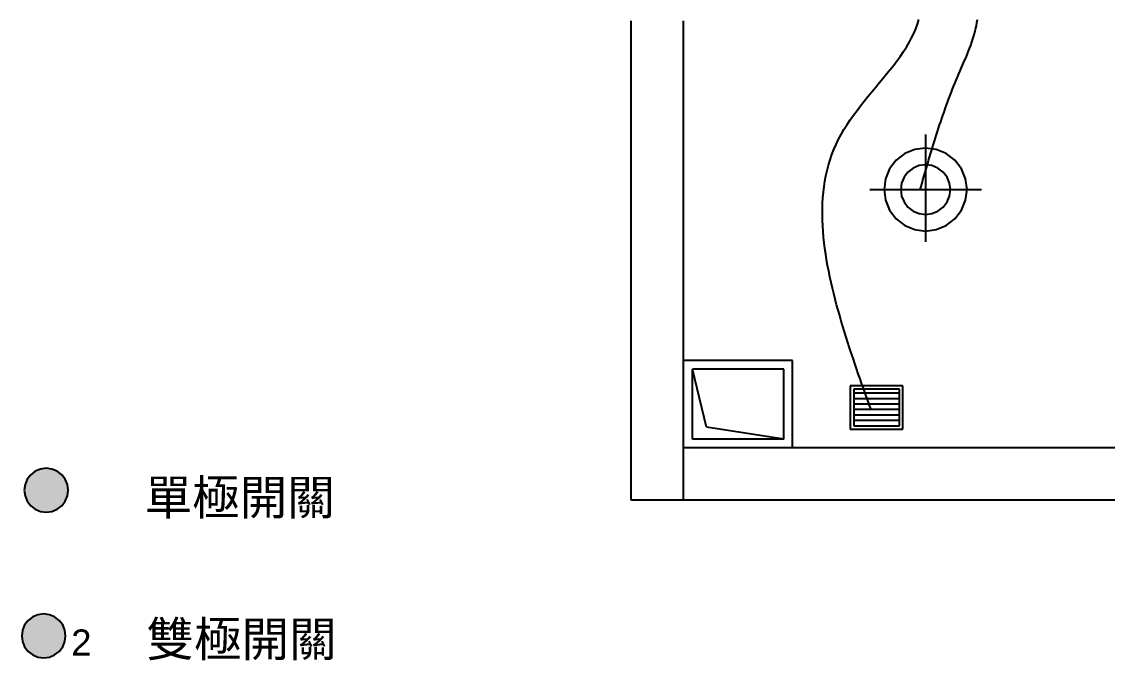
# Model space of a CAD drawing. Header units: centimetres. Extents: x 1966 to 8787, y 7398 to 12383.
# Drawn here: x 3419.3 to 3917.4, y 8740.7 to 9033.8 of the extents above; entities that cross this region are included whole.
import ezdxf

# ---------------------------------------------------------------- set-up
doc = ezdxf.new("R2010")
doc.units = ezdxf.units.CM
doc.styles.get("Standard").update_dxf_attribs({"font": 'arial.ttf', "height": 10})

# ---------------------------------------------------------------- blocks, each defined once
blk = doc.blocks.new('單極開關')
h = blk.add_hatch(color=256)
h.dxf.hatch_style = 1
h.paths.add_polyline_path([(8.73, 15.12), (7.13, 17.21), (5.04, 18.81), (2.61, 19.81), (0, 20.16), (-2.61, 19.81), (-5.04, 18.81), (-7.13, 17.21), (-8.73, 15.12), (-9.74, 12.69), (-10.08, 10.08), (-9.74, 7.47), (-8.73, 5.04), (-7.13, 2.95), (-5.04, 1.35), (-2.61, 0.34), (0, 0), (2.61, 0.34), (5.04, 1.35), (7.13, 2.95), (8.73, 5.04), (9.74, 7.47), (10.08, 10.08), (9.74, 12.69)])
for p, q in [((0, 20.16), (-2.61, 19.81)), ((2.61, 19.81), (0, 20.16)), ((-8.73, 15.12), (-9.74, 12.69)), ((-7.13, 17.21), (-8.73, 15.12)), ((-5.04, 18.81), (-7.13, 17.21)), ((-2.61, 19.81), (-5.04, 18.81)), ((5.04, 18.81), (2.61, 19.81)), ((7.13, 17.21), (5.04, 18.81)), ((8.73, 15.12), (7.13, 17.21)), ((9.74, 12.69), (8.73, 15.12)), ((-9.74, 12.69), (-10.08, 10.08)), ((-10.08, 10.08), (-9.74, 7.47)), ((10.08, 10.08), (9.74, 12.69)), ((9.74, 7.47), (10.08, 10.08)), ((-9.74, 7.47), (-8.73, 5.04)), ((-8.73, 5.04), (-7.13, 2.95)), ((7.13, 2.95), (8.73, 5.04)), ((8.73, 5.04), (9.74, 7.47)), ((-7.13, 2.95), (-5.04, 1.35)), ((-5.04, 1.35), (-2.61, 0.34)), ((-2.61, 0.34), (0, 0)), ((0, 0), (2.61, 0.34)), ((2.61, 0.34), (5.04, 1.35)), ((5.04, 1.35), (7.13, 2.95))]:
    blk.add_line(p, q)
blk = doc.blocks.new('雙極開關')
h = blk.add_hatch(color=256)
h.dxf.hatch_style = 1
h.paths.add_polyline_path([(8.73, 15.12), (7.13, 17.21), (5.04, 18.81), (2.61, 19.81), (0, 20.16), (-2.61, 19.81), (-5.04, 18.81), (-7.13, 17.21), (-8.73, 15.12), (-9.74, 12.69), (-10.08, 10.08), (-9.74, 7.47), (-8.73, 5.04), (-7.13, 2.95), (-5.04, 1.35), (-2.61, 0.34), (0, 0), (2.61, 0.34), (5.04, 1.35), (7.13, 2.95), (8.73, 5.04), (9.74, 7.47), (10.08, 10.08), (9.74, 12.69)])
for p, q in [((0, 20.16), (-2.61, 19.81)), ((2.61, 19.81), (0, 20.16)), ((-8.73, 15.12), (-9.74, 12.69)), ((-7.13, 17.21), (-8.73, 15.12)), ((-5.04, 18.81), (-7.13, 17.21)), ((-2.61, 19.81), (-5.04, 18.81)), ((5.04, 18.81), (2.61, 19.81)), ((7.13, 17.21), (5.04, 18.81)), ((8.73, 15.12), (7.13, 17.21)), ((9.74, 12.69), (8.73, 15.12)), ((-9.74, 12.69), (-10.08, 10.08)), ((-10.08, 10.08), (-9.74, 7.47)), ((10.08, 10.08), (9.74, 12.69)), ((9.74, 7.47), (10.08, 10.08)), ((-9.74, 7.47), (-8.73, 5.04)), ((-8.73, 5.04), (-7.13, 2.95)), ((7.13, 2.95), (8.73, 5.04)), ((8.73, 5.04), (9.74, 7.47)), ((-7.13, 2.95), (-5.04, 1.35)), ((-5.04, 1.35), (-2.61, 0.34)), ((-2.61, 0.34), (0, 0)), ((0, 0), (2.61, 0.34)), ((2.61, 0.34), (5.04, 1.35)), ((5.04, 1.35), (7.13, 2.95))]:
    blk.add_line(p, q)
blk.add_text('2', height=12).set_placement((12.62, 1.03))

msp = doc.modelspace()

# ---------------------------------------------------------------- linework, layer by layer
for p, q in [((3698.97, 8814.29), (3698.97, 9034.29)), ((3722.97, 8878.29), (3722.97, 9034.29)), ((3828.6, 9028.5), (3829.52, 9030.63)), ((3829.52, 9030.63), (3830.3, 9032.77)), ((3830.3, 9032.77), (3830.95, 9034.93)), ((3856.97, 9030.39), (3857.29, 9031.89)), ((3857.29, 9031.89), (3857.56, 9033.41)), ((3857.56, 9033.41), (3857.77, 9034.93)), ((3826.42, 9024.3), (3827.56, 9026.39)), ((3827.56, 9026.39), (3828.6, 9028.5)), ((3855.25, 9024.45), (3855.74, 9025.93)), ((3855.74, 9025.93), (3856.19, 9027.41)), ((3856.19, 9027.41), (3856.6, 9028.9)), ((3856.6, 9028.9), (3856.97, 9030.39)), ((3823.83, 9020.14), (3825.17, 9022.21)), ((3825.17, 9022.21), (3826.42, 9024.3)), ((3853.59, 9020.06), (3854.17, 9021.52)), ((3854.17, 9021.52), (3854.72, 9022.98)), ((3854.72, 9022.98), (3855.25, 9024.45)), ((3819.36, 9013.96), (3820.91, 9016.02)), ((3820.91, 9016.02), (3822.41, 9018.08)), ((3822.41, 9018.08), (3823.83, 9020.14)), ((3851.13, 9014.24), (3851.76, 9015.69)), ((3851.76, 9015.69), (3852.39, 9017.15)), ((3852.39, 9017.15), (3853, 9018.6)), ((3853, 9018.6), (3853.59, 9020.06)), ((3816.1, 9009.85), (3817.75, 9011.9)), ((3817.75, 9011.9), (3819.36, 9013.96)), ((3849.24, 9009.89), (3849.87, 9011.34)), ((3849.87, 9011.34), (3850.5, 9012.79)), ((3850.5, 9012.79), (3851.13, 9014.24)), ((3810.99, 9003.66), (3812.71, 9005.73)), ((3812.71, 9005.73), (3814.42, 9007.79)), ((3814.42, 9007.79), (3816.1, 9009.85)), ((3847.41, 9005.52), (3848.01, 9006.98)), ((3848.01, 9006.98), (3848.62, 9008.43)), ((3848.62, 9008.43), (3849.24, 9009.89)), ((3807.55, 8999.49), (3809.27, 9001.58)), ((3809.27, 9001.58), (3810.99, 9003.66)), ((3845.12, 8999.67), (3845.68, 9001.14)), ((3845.68, 9001.14), (3846.25, 9002.6)), ((3846.25, 9002.6), (3846.83, 9004.06)), ((3846.83, 9004.06), (3847.41, 9005.52)), ((3804.18, 8995.27), (3805.85, 8997.39)), ((3805.85, 8997.39), (3807.55, 8999.49)), ((3843.49, 8995.27), (3844.03, 8996.74)), ((3844.03, 8996.74), (3844.57, 8998.21)), ((3844.57, 8998.21), (3845.12, 8999.67)), ((3799.42, 8988.81), (3800.95, 8990.99)), ((3800.95, 8990.99), (3802.54, 8993.14)), ((3802.54, 8993.14), (3804.18, 8995.27)), ((3841.44, 8989.39), (3841.94, 8990.86)), ((3841.94, 8990.86), (3842.45, 8992.33)), ((3842.45, 8992.33), (3842.97, 8993.8)), ((3842.97, 8993.8), (3843.49, 8995.27)), ((3796.55, 8984.39), (3797.94, 8986.61)), ((3797.94, 8986.61), (3799.42, 8988.81)), ((3839.96, 8984.96), (3840.45, 8986.44)), ((3840.45, 8986.44), (3840.94, 8987.91)), ((3840.94, 8987.91), (3841.44, 8989.39)), ((3794.02, 8979.86), (3795.24, 8982.14)), ((3795.24, 8982.14), (3796.55, 8984.39)), ((3833.97, 8982.11), (3833.97, 8975.83)), ((3838.54, 8980.53), (3839.01, 8982.01)), ((3839.01, 8982.01), (3839.48, 8983.48)), ((3839.48, 8983.48), (3839.96, 8984.96)), ((3791.89, 8975.21), (3792.9, 8977.55)), ((3792.9, 8977.55), (3794.02, 8979.86)), ((3833.97, 8975.83), (3829.04, 8975.18)), ((3838.89, 8975.18), (3833.97, 8975.83)), ((3833.97, 8975.83), (3833.97, 8968.17)), ((3836.72, 8974.6), (3837.17, 8976.09)), ((3837.17, 8976.09), (3837.62, 8977.57)), ((3837.62, 8977.57), (3838.08, 8979.05)), ((3838.08, 8979.05), (3838.54, 8980.53)), ((3790.16, 8970.45), (3790.98, 8972.85)), ((3790.98, 8972.85), (3791.89, 8975.21)), ((3824.45, 8973.28), (3820.5, 8970.25)), ((3829.04, 8975.18), (3824.45, 8973.28)), ((3835.39, 8970.15), (3835.83, 8971.64)), ((3835.83, 8971.64), (3836.27, 8973.12)), ((3836.27, 8973.12), (3836.72, 8974.6)), ((3843.49, 8973.28), (3838.89, 8975.18)), ((3847.43, 8970.25), (3843.49, 8973.28)), ((3788.8, 8965.59), (3789.43, 8968.03)), ((3789.43, 8968.03), (3790.16, 8970.45)), ((3817.48, 8966.31), (3815.58, 8961.71)), ((3820.5, 8970.25), (3817.48, 8966.31)), ((3828.28, 8966.64), (3825.92, 8964.83)), ((3831.02, 8967.78), (3828.28, 8966.64)), ((3833.97, 8968.17), (3831.02, 8967.78)), ((3833.65, 8964.21), (3834.08, 8965.7)), ((3836.91, 8967.78), (3833.97, 8968.17)), ((3833.97, 8968.17), (3833.97, 8945.4)), ((3834.08, 8965.7), (3834.51, 8967.19)), ((3834.51, 8967.19), (3834.95, 8968.67)), ((3834.95, 8968.67), (3835.39, 8970.15)), ((3839.66, 8966.64), (3836.91, 8967.78)), ((3842.02, 8964.83), (3839.66, 8966.64)), ((3850.46, 8966.31), (3847.43, 8970.25)), ((3852.36, 8961.71), (3850.46, 8966.31)), ((3787.79, 8960.64), (3788.25, 8963.12)), ((3788.25, 8963.12), (3788.8, 8965.59)), ((3815.58, 8961.71), (3814.93, 8956.79)), ((3824.11, 8962.48), (3822.97, 8959.73)), ((3825.92, 8964.83), (3824.11, 8962.48)), ((3832.36, 8959.76), (3832.79, 8961.24)), ((3832.79, 8961.24), (3833.22, 8962.73)), ((3833.22, 8962.73), (3833.65, 8964.21)), ((3843.82, 8962.48), (3842.02, 8964.83)), ((3844.96, 8959.73), (3843.82, 8962.48)), ((3853.01, 8956.79), (3852.36, 8961.71)), ((3787.1, 8955.61), (3787.41, 8958.13)), ((3787.41, 8958.13), (3787.79, 8960.64)), ((3808.36, 8956.79), (3814.93, 8956.79)), ((3814.93, 8956.79), (3815.58, 8951.86)), ((3814.93, 8956.79), (3822.58, 8956.79)), ((3822.97, 8959.73), (3822.58, 8956.79)), ((3822.58, 8956.79), (3822.97, 8953.84)), ((3822.58, 8956.79), (3831.51, 8956.79)), ((3831.51, 8956.79), (3831.93, 8958.27)), ((3831.51, 8956.79), (3845.35, 8956.79)), ((3831.93, 8958.27), (3832.36, 8959.76)), ((3845.35, 8956.79), (3844.96, 8959.73)), ((3844.96, 8953.84), (3845.35, 8956.79)), ((3845.35, 8956.79), (3853.01, 8956.79)), ((3852.36, 8951.86), (3853.01, 8956.79)), ((3853.01, 8956.79), (3859.66, 8956.79)), ((3786.72, 8950.52), (3786.88, 8953.07)), ((3786.88, 8953.07), (3787.1, 8955.61)), ((3815.58, 8951.86), (3817.48, 8947.27)), ((3822.97, 8953.84), (3824.11, 8951.09)), ((3824.11, 8951.09), (3825.92, 8948.74)), ((3842.02, 8948.74), (3843.82, 8951.09)), ((3843.82, 8951.09), (3844.96, 8953.84)), ((3850.46, 8947.27), (3852.36, 8951.86)), ((3786.62, 8945.38), (3786.64, 8947.95)), ((3786.64, 8947.95), (3786.72, 8950.52)), ((3817.48, 8947.27), (3820.5, 8943.32)), ((3825.92, 8948.74), (3828.28, 8946.93)), ((3828.28, 8946.93), (3831.02, 8945.79)), ((3831.02, 8945.79), (3833.97, 8945.4)), ((3833.97, 8945.4), (3836.91, 8945.79)), ((3836.91, 8945.79), (3839.66, 8946.93)), ((3839.66, 8946.93), (3842.02, 8948.74)), ((3847.43, 8943.32), (3850.46, 8947.27)), ((3786.67, 8942.79), (3786.62, 8945.38)), ((3786.78, 8940.2), (3786.67, 8942.79)), ((3820.5, 8943.32), (3824.45, 8940.3)), ((3833.97, 8945.4), (3833.97, 8937.75)), ((3843.49, 8940.3), (3847.43, 8943.32)), ((3786.95, 8937.6), (3786.78, 8940.2)), ((3787.17, 8934.99), (3786.95, 8937.6)), ((3824.45, 8940.3), (3829.04, 8938.39)), ((3829.04, 8938.39), (3833.97, 8937.75)), ((3833.97, 8937.75), (3838.89, 8938.39)), ((3833.97, 8937.75), (3833.97, 8932.79)), ((3838.89, 8938.39), (3843.49, 8940.3)), ((3787.45, 8932.39), (3787.17, 8934.99)), ((3787.78, 8929.78), (3787.45, 8932.39)), ((3788.15, 8927.17), (3787.78, 8929.78)), ((3788.57, 8924.56), (3788.15, 8927.17)), ((3789.03, 8921.96), (3788.57, 8924.56)), ((3789.53, 8919.36), (3789.03, 8921.96)), ((3790.07, 8916.76), (3789.53, 8919.36)), ((3790.63, 8914.18), (3790.07, 8916.76)), ((3791.23, 8911.6), (3790.63, 8914.18)), ((3791.86, 8909.04), (3791.23, 8911.6)), ((3792.51, 8906.48), (3791.86, 8909.04)), ((3793.18, 8903.94), (3792.51, 8906.48)), ((3793.87, 8901.42), (3793.18, 8903.94)), ((3794.58, 8898.92), (3793.87, 8901.42)), ((3795.3, 8896.43), (3794.58, 8898.92)), ((3796.03, 8893.95), (3795.3, 8896.43)), ((3796.78, 8891.49), (3796.03, 8893.95)), ((3797.54, 8889.05), (3796.78, 8891.49)), ((3798.31, 8886.62), (3797.54, 8889.05)), ((3799.09, 8884.2), (3798.31, 8886.62)), ((3799.89, 8881.79), (3799.09, 8884.2)), ((3800.69, 8879.39), (3799.89, 8881.79)), ((3772.97, 8878.29), (3722.97, 8878.29)), ((3722.97, 8838.29), (3722.97, 8878.29)), ((3772.97, 8838.29), (3772.97, 8878.29)), ((3801.5, 8877.01), (3800.69, 8879.39)), ((3802.31, 8874.63), (3801.5, 8877.01)), ((3733.47, 8847.79), (3726.97, 8874.29)), ((3768.97, 8874.29), (3726.97, 8874.29)), ((3726.97, 8842.29), (3726.97, 8874.29)), ((3768.97, 8842.29), (3768.97, 8874.29)), ((3803.13, 8872.25), (3802.31, 8874.63)), ((3803.96, 8869.89), (3803.13, 8872.25)), ((3823.58, 8866.78), (3799.43, 8866.78)), ((3799.43, 8866.78), (3799.43, 8846.78)), ((3804.8, 8867.53), (3803.96, 8869.89)), ((3805.63, 8865.17), (3804.8, 8867.53)), ((3823.58, 8846.78), (3823.58, 8866.78)), ((3821.98, 8865.18), (3801.03, 8865.18)), ((3801.03, 8865.18), (3801.03, 8863.28)), ((3821.98, 8863.28), (3801.03, 8863.28)), ((3801.03, 8863.28), (3801.03, 8860.78)), ((3806.47, 8862.82), (3805.63, 8865.17)), ((3807.32, 8860.47), (3806.47, 8862.82)), ((3821.98, 8863.28), (3821.98, 8865.18)), ((3821.98, 8860.78), (3821.98, 8863.28)), ((3821.98, 8860.78), (3801.03, 8860.78)), ((3801.03, 8860.78), (3801.03, 8858.28)), ((3821.98, 8858.28), (3801.03, 8858.28)), ((3801.03, 8858.28), (3801.03, 8855.78)), ((3808.16, 8858.12), (3807.32, 8860.47)), ((3809.01, 8855.78), (3808.16, 8858.12)), ((3821.98, 8858.28), (3821.98, 8860.78)), ((3821.98, 8855.78), (3821.98, 8858.28)), ((3801.03, 8855.78), (3801.03, 8853.28)), ((3809.01, 8855.78), (3801.03, 8855.78)), ((3821.98, 8853.28), (3801.03, 8853.28)), ((3801.03, 8853.28), (3801.03, 8850.78)), ((3821.98, 8855.78), (3809.01, 8855.78)), ((3821.98, 8853.28), (3821.98, 8855.78)), ((3821.98, 8850.78), (3821.98, 8853.28)), ((3768.97, 8842.29), (3733.47, 8847.79)), ((3799.43, 8846.78), (3823.58, 8846.78)), ((3821.98, 8850.78), (3801.03, 8850.78)), ((3801.03, 8850.78), (3801.03, 8848.38)), ((3801.03, 8848.38), (3821.98, 8848.38)), ((3821.98, 8848.38), (3821.98, 8850.78)), ((3768.97, 8842.29), (3726.97, 8842.29)), ((3722.97, 8814.29), (3722.97, 8838.29)), ((3772.97, 8838.29), (3722.97, 8838.29)), ((3924.97, 8838.29), (3772.97, 8838.29)), ((3722.97, 8814.29), (3698.97, 8814.29)), ((4246.27, 8814.29), (3722.97, 8814.29))]:
    msp.add_line(p, q)

# ---------------------------------------------------------------- block references
for name, p in [('單極開關', (3430.52, 8808.7)), ('雙極開關', (3429.35, 8741.85))]:
    msp.add_blockref(name, p)

# ---------------------------------------------------------------- texts
for s, p in [('單極開關', (3475.64, 8807.53)), ('雙極開關', (3476.49, 8742.49))]:
    msp.add_text(s, height=16).set_placement(p)

doc.saveas('drawing.dxf')
